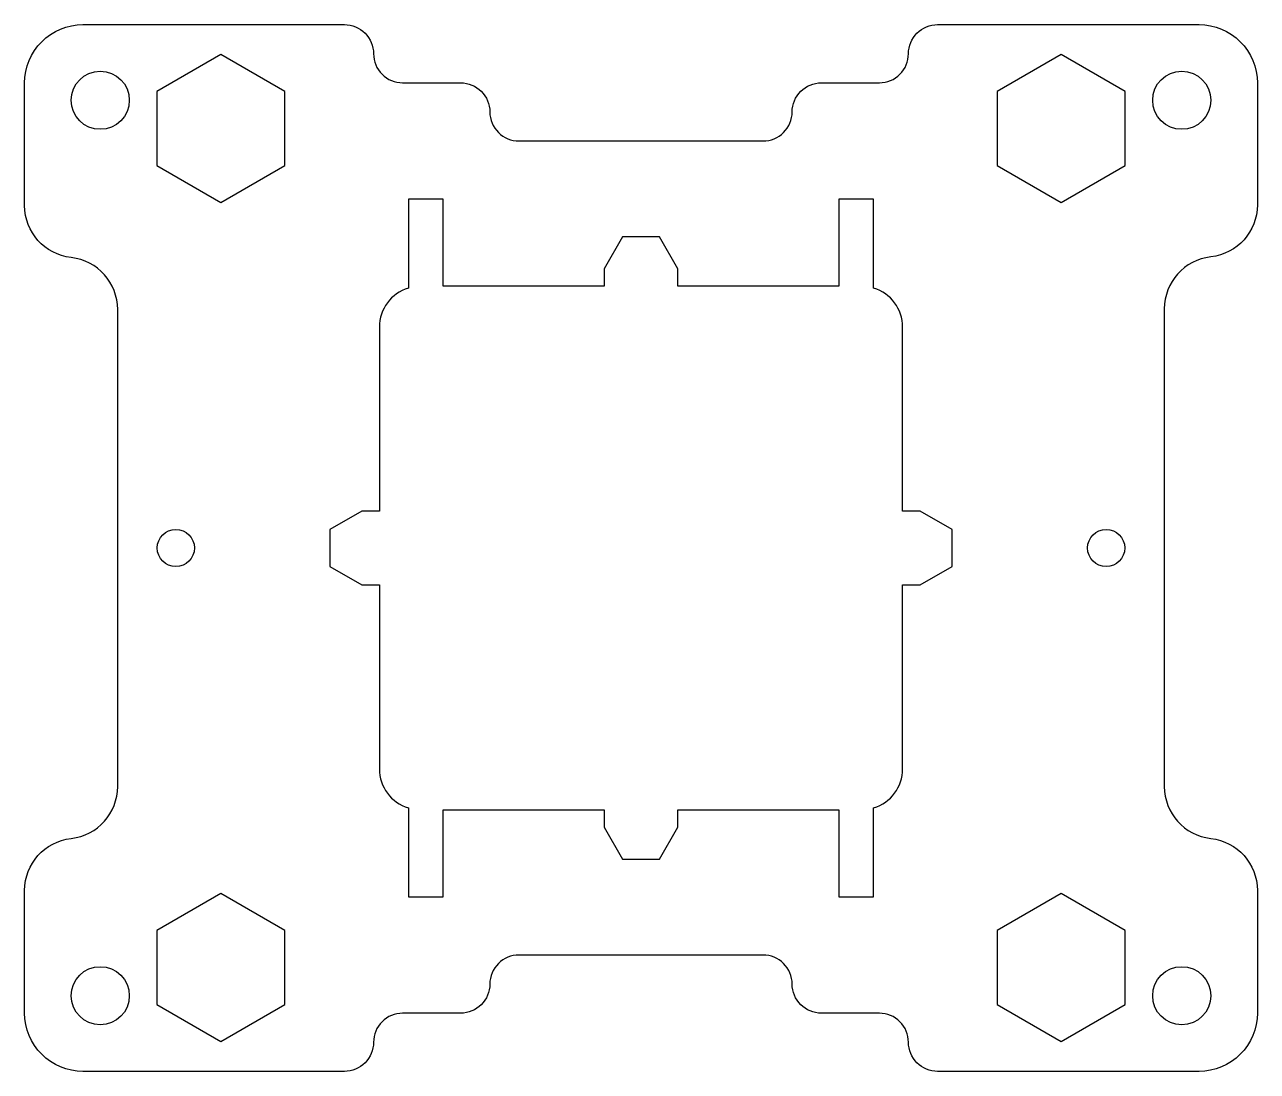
# Model space of a CAD drawing. Header units: millimetres. Extents: x -53 to 53, y -45 to 45.
import ezdxf

# ---------------------------------------------------------------- set-up
doc = ezdxf.new("R2010")
doc.units = ezdxf.units.MM
doc.layers.get('0').update_dxf_attribs({"linetype": 'CONTINUOUS'})

msp = doc.modelspace()

# ---------------------------------------------------------------- linework, layer by layer
for points in [[(-49, 24.97, -0.381966), (-53, 29.44), (-53, 40, -0.414214), (-48, 45), (-25.5, 45, -0.414214), (-23, 42.5, 0.414214), (-20.5, 40), (-15.5, 40, -0.414214), (-13, 37.5, 0.414214), (-10.5, 35), (10.5, 35, 0.414214), (13, 37.5, -0.414214), (15.5, 40), (20.5, 40, 0.414214), (23, 42.5, -0.414214), (25.5, 45), (48, 45, -0.414214), (53, 40), (53, 29.5, -0.381966), (49, 25.03, 0.381966), (45, 20.56), (45, -20.5, 0.381966), (49, -24.97, -0.381966), (53, -29.44), (53, -40, -0.414214), (48, -45), (25.5, -45, -0.414214), (23, -42.5, 0.414214), (20.5, -40), (15.5, -40, -0.414214), (13, -37.5, 0.414214), (10.5, -35), (-10.5, -35, 0.414214), (-13, -37.5, -0.414214), (-15.5, -40), (-20.5, -40, 0.414214), (-23, -42.5, -0.414214), (-25.5, -45), (-48, -45, -0.414214), (-53, -40), (-53, -29.44, -0.381966), (-49, -24.97, 0.381966), (-45, -20.5), (-45, 20.5, 0.381966)], [(-17, 22.5), (-17, 30), (-20, 30), (-20, 22.35, 0.331679), (-22.5, 19), (-22.5, 3.18), (-24, 3.18), (-26.75, 1.59), (-26.75, -1.59), (-24, -3.17), (-22.5, -3.17), (-22.5, -19, 0.331679), (-20, -22.35), (-20, -30), (-17, -30), (-17, -22.5), (-3.18, -22.5), (-3.18, -24), (-1.59, -26.75), (1.59, -26.75), (3.17, -24), (3.17, -22.5), (17, -22.5), (17, -30), (20, -30), (20, -22.35, 0.331679), (22.5, -19), (22.5, -3.18), (24, -3.18), (26.75, -1.59), (26.75, 1.59), (24, 3.17), (22.5, 3.17), (22.5, 19, 0.331679), (20, 22.35), (20, 30), (17, 30), (17, 22.5), (3.18, 22.5), (3.18, 24), (1.59, 26.75), (-1.59, 26.75), (-3.17, 24), (-3.17, 22.5)]]:
    msp.add_lwpolyline(points, format="xyb", close=True)
for points in [[(-30.63, 32.9), (-30.63, 39.25), (-36.13, 42.43), (-41.62, 39.25), (-41.62, 32.9), (-36.13, 29.72)], [(41.62, 32.9), (41.62, 39.25), (36.12, 42.43), (30.63, 39.25), (30.63, 32.9), (36.12, 29.72)], [(-30.63, -39.25), (-30.63, -32.9), (-36.13, -29.72), (-41.62, -32.9), (-41.62, -39.25), (-36.13, -42.43)], [(41.62, -39.25), (41.62, -32.9), (36.12, -29.72), (30.63, -32.9), (30.63, -39.25), (36.12, -42.43)]]:
    msp.add_lwpolyline(points, close=True)
for centre, radius in [((-46.5, 38.5), 2.5), ((46.5, 38.5), 2.5), ((-40, 0), 1.6), ((40, 0), 1.6), ((-46.5, -38.5), 2.5), ((46.5, -38.5), 2.5)]:
    msp.add_circle(centre, radius)

doc.saveas('drawing.dxf')
